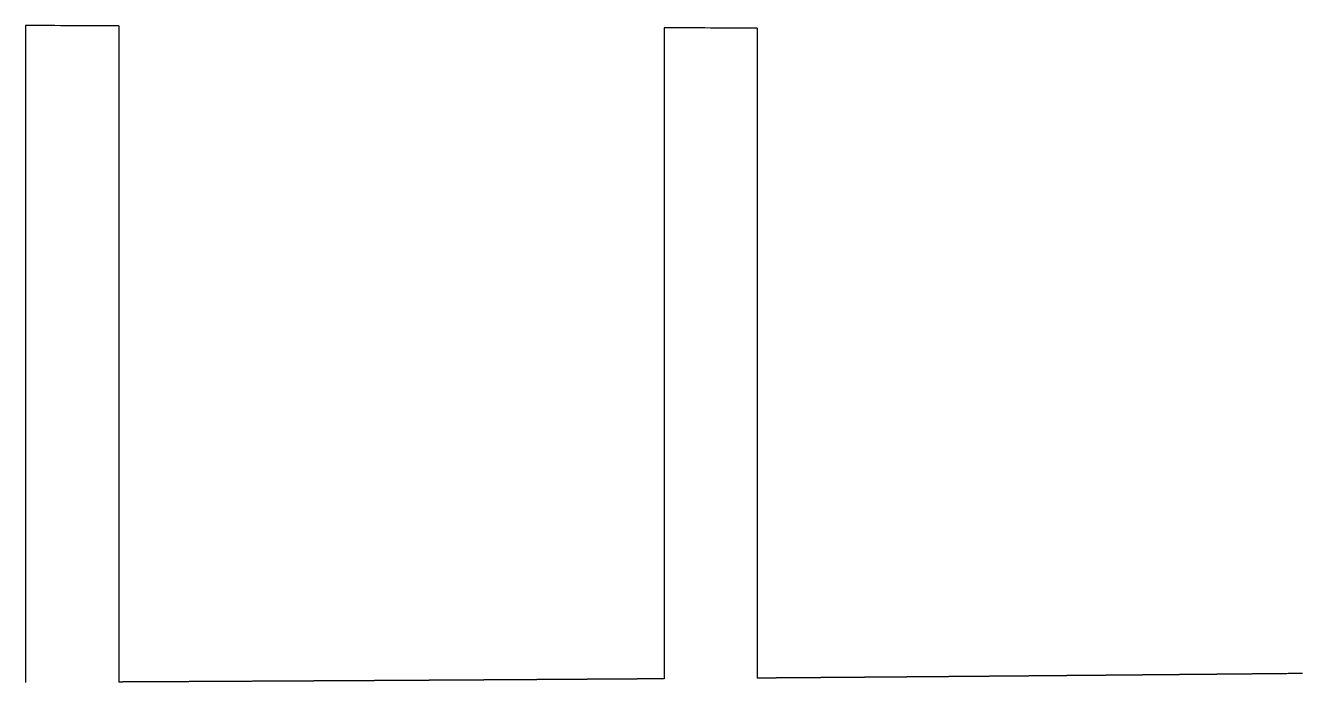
# Model space of a CAD drawing. Header units: metres. Extents: x 0 to 2032, y 0 to 115.
# Drawn here: x 1079.1 to 1131.1, y 0.1 to 26.9 of the extents above; entities that cross this region are included whole.
import ezdxf

# ---------------------------------------------------------------- set-up
doc = ezdxf.new("R2010")
doc.units = ezdxf.units.M

msp = doc.modelspace()

# ---------------------------------------------------------------- linework, layer by layer
for p, q in [((1079.1, 26.861), (1079.1, 0.124)), ((1082.9, 26.849), (1082.9, 0.141)), ((1105.1, 26.768), (1105.1, 0.272)), ((1108.9, 26.754), (1108.9, 0.299))]:
    msp.add_line(p, q)
for points in [[(1082.9, 26.849), (1081.633, 26.853), (1080.367, 26.857), (1079.1, 26.861)], [(1108.9, 26.754), (1107.633, 26.759), (1106.367, 26.764), (1105.1, 26.768)]]:
    msp.add_open_spline(points, degree=3)
for points, knots in [([(1105.1, 0.272), (1105.084, 0.272), (1105.067, 0.272), (1105.051, 0.272), (1105.034, 0.271), (1105.017, 0.271), (1105.001, 0.271), (1104.984, 0.271), (1104.947, 0.271), (1104.915, 0.271), (1104.879, 0.27), (1104.842, 0.27), (1104.807, 0.27), (1104.772, 0.27), (1104.731, 0.269), (1104.648, 0.269), (1104.618, 0.269), (1104.587, 0.268), (1104.557, 0.268), (1104.526, 0.268), (1104.496, 0.268), (1104.465, 0.267), (1104.41, 0.267), (1104.385, 0.267), (1104.36, 0.267), (1104.335, 0.267), (1104.31, 0.266), (1104.285, 0.266), (1104.26, 0.266), (1104.193, 0.266), (1104.151, 0.265), (1104.11, 0.265), (1104.068, 0.265), (1104.027, 0.264), (1103.985, 0.264), (1103.943, 0.264), (1103.857, 0.263), (1103.842, 0.263), (1103.827, 0.263), (1103.796, 0.263), (1103.744, 0.262), (1103.679, 0.262), (1103.624, 0.262), (1103.588, 0.261), (1103.563, 0.261), (1103.538, 0.261), (1103.513, 0.261), (1103.488, 0.261), (1103.463, 0.261), (1103.438, 0.26), (1103.377, 0.26), (1103.341, 0.26), (1103.305, 0.26), (1103.269, 0.259), (1103.233, 0.259), (1103.197, 0.259), (1103.161, 0.259), (1103.089, 0.258), (1103.053, 0.258), (1103.016, 0.258), (1102.98, 0.257), (1102.944, 0.257), (1102.908, 0.257), (1102.872, 0.257), (1102.814, 0.256), (1102.792, 0.256), (1102.769, 0.256), (1102.747, 0.256), (1102.725, 0.256), (1102.703, 0.255), (1102.681, 0.255), (1102.627, 0.255), (1102.61, 0.255), (1102.587, 0.255), (1102.549, 0.254), (1102.492, 0.254), (1102.427, 0.254), (1102.375, 0.253), (1102.337, 0.253), (1102.303, 0.253), (1102.27, 0.253), (1102.237, 0.252), (1102.203, 0.252), (1102.17, 0.252), (1102.137, 0.252), (1102.078, 0.251), (1102.053, 0.251), (1102.029, 0.251), (1102.004, 0.251), (1101.979, 0.251), (1101.954, 0.25), (1101.929, 0.25), (1101.873, 0.25), (1101.843, 0.25), (1101.812, 0.25), (1101.782, 0.249), (1101.751, 0.249), (1101.72, 0.249), (1101.69, 0.249), (1101.629, 0.248), (1101.598, 0.248), (1101.568, 0.248), (1101.537, 0.248), (1101.507, 0.247), (1101.476, 0.247), (1101.446, 0.247), (1101.393, 0.247), (1101.371, 0.247), (1101.349, 0.246), (1101.326, 0.246), (1101.304, 0.246), (1101.282, 0.246), (1101.26, 0.246), (1101.207, 0.246), (1101.177, 0.245), (1101.146, 0.245), (1101.115, 0.245), (1101.085, 0.245), (1101.054, 0.245), (1101.024, 0.244), (1100.963, 0.244), (1100.932, 0.244), (1100.902, 0.244), (1100.871, 0.243), (1100.841, 0.243), (1100.81, 0.243), (1100.78, 0.243), (1100.727, 0.242), (1100.705, 0.242), (1100.683, 0.242), (1100.66, 0.242), (1100.638, 0.242), (1100.616, 0.242), (1100.594, 0.241), (1100.544, 0.241), (1100.516, 0.241), (1100.488, 0.241), (1100.461, 0.241), (1100.433, 0.24), (1100.405, 0.24), (1100.377, 0.24), (1100.31, 0.24), (1100.286, 0.239), (1100.265, 0.239), (1100.239, 0.239), (1100.203, 0.239), (1100.157, 0.239), (1100.107, 0.238), (1100.042, 0.238), (1100.022, 0.238), (1100.003, 0.238), (1099.983, 0.238), (1099.964, 0.237), (1099.944, 0.237), (1099.925, 0.237), (1099.887, 0.237), (1099.844, 0.237), (1099.802, 0.236), (1099.772, 0.236), (1099.756, 0.236), (1099.743, 0.236), (1099.709, 0.236), (1099.581, 0.235), (1099.545, 0.235), (1099.509, 0.234), (1099.473, 0.234), (1099.437, 0.234), (1099.4, 0.234), (1099.364, 0.234), (1099.309, 0.233), (1099.289, 0.233), (1099.27, 0.233), (1099.251, 0.233), (1099.231, 0.233), (1099.212, 0.233), (1099.192, 0.232), (1099.134, 0.232), (1099.11, 0.232), (1099.089, 0.232), (1099.062, 0.232), (1099.026, 0.231), (1098.98, 0.231), (1098.93, 0.231), (1098.854, 0.23), (1098.823, 0.23), (1098.793, 0.23), (1098.762, 0.23), (1098.732, 0.23), (1098.701, 0.229), (1098.671, 0.229), (1098.621, 0.229), (1098.601, 0.229), (1098.582, 0.229), (1098.562, 0.228), (1098.543, 0.228), (1098.524, 0.228), (1098.504, 0.228), (1098.457, 0.228), (1098.429, 0.228), (1098.401, 0.227), (1098.374, 0.227), (1098.346, 0.227), (1098.318, 0.227), (1098.29, 0.227), (1098.232, 0.226), (1098.202, 0.226), (1098.171, 0.226), (1098.141, 0.226), (1098.11, 0.226), (1098.08, 0.225), (1098.049, 0.225), (1097.996, 0.225), (1097.974, 0.225), (1097.952, 0.225), (1097.93, 0.224), (1097.907, 0.224), (1097.885, 0.224), (1097.863, 0.224), (1097.816, 0.224), (1097.789, 0.224), (1097.751, 0.223), (1097.707, 0.223), (1097.664, 0.223), (1097.625, 0.223), (1097.582, 0.222), (1097.472, 0.222), (1097.436, 0.221), (1097.4, 0.221), (1097.364, 0.221), (1097.327, 0.221), (1097.291, 0.221), (1097.255, 0.22), (1097.194, 0.22), (1097.169, 0.22), (1097.144, 0.22), (1097.119, 0.219), (1097.094, 0.219), (1097.069, 0.219), (1097.044, 0.219), (1096.986, 0.219), (1096.964, 0.219), (1096.938, 0.218), (1096.899, 0.218), (1096.846, 0.218), (1096.787, 0.217), (1096.738, 0.217), (1096.7, 0.217), (1096.67, 0.217), (1096.639, 0.217), (1096.609, 0.216), (1096.578, 0.216), (1096.548, 0.216), (1096.517, 0.216), (1096.467, 0.215), (1096.448, 0.215), (1096.428, 0.215), (1096.409, 0.215), (1096.389, 0.215), (1096.37, 0.215), (1096.351, 0.215), (1096.295, 0.214), (1096.259, 0.214), (1096.223, 0.214), (1096.187, 0.214), (1096.151, 0.214), (1096.115, 0.213), (1096.079, 0.213), (1096.012, 0.213), (1095.982, 0.213), (1095.951, 0.212), (1095.921, 0.212), (1095.89, 0.212), (1095.859, 0.212), (1095.829, 0.212), (1095.776, 0.211), (1095.754, 0.211), (1095.732, 0.211), (1095.71, 0.211), (1095.687, 0.211), (1095.665, 0.211), (1095.643, 0.21), (1095.59, 0.21), (1095.56, 0.21), (1095.529, 0.21), (1095.499, 0.21), (1095.468, 0.209), (1095.438, 0.209), (1095.407, 0.209), (1095.346, 0.209), (1095.316, 0.208), (1095.285, 0.208), (1095.254, 0.208), (1095.224, 0.208), (1095.193, 0.208), (1095.163, 0.208), (1095.113, 0.207), (1095.094, 0.207), (1095.074, 0.207), (1095.055, 0.207), (1095.035, 0.207), (1095.016, 0.207), (1094.996, 0.207), (1094.956, 0.206), (1094.913, 0.206), (1094.866, 0.206), (1094.825, 0.206), (1094.794, 0.205), (1094.771, 0.205), (1094.748, 0.205), (1094.674, 0.205), (1094.638, 0.204), (1094.602, 0.204), (1094.566, 0.204), (1094.53, 0.204), (1094.494, 0.204), (1094.458, 0.203), (1094.403, 0.203), (1094.383, 0.203), (1094.364, 0.203), (1094.344, 0.203), (1094.325, 0.203), (1094.305, 0.202), (1094.286, 0.202), (1094.245, 0.202), (1094.214, 0.202), (1094.178, 0.202), (1094.142, 0.202), (1094.107, 0.201), (1094.073, 0.201), (1094.039, 0.201), (1093.97, 0.201), (1093.939, 0.2), (1093.909, 0.2), (1093.878, 0.2), (1093.848, 0.2), (1093.817, 0.2), (1093.786, 0.199), (1093.737, 0.199), (1093.717, 0.199), (1093.698, 0.199), (1093.678, 0.199), (1093.659, 0.199), (1093.639, 0.199), (1093.62, 0.198), (1093.562, 0.198), (1093.537, 0.198), (1093.516, 0.198), (1093.49, 0.198), (1093.454, 0.197), (1093.407, 0.197), (1093.35, 0.197), (1093.265, 0.196), (1093.229, 0.196), (1093.192, 0.196), (1093.162, 0.196), (1093.139, 0.196), (1093.117, 0.196), (1093.084, 0.195), (1093.004, 0.195), (1092.984, 0.195), (1092.965, 0.195), (1092.946, 0.195), (1092.926, 0.194), (1092.907, 0.194), (1092.887, 0.194), (1092.836, 0.194), (1092.81, 0.194), (1092.781, 0.194), (1092.746, 0.193), (1092.704, 0.193), (1092.66, 0.193), (1092.621, 0.193), (1092.563, 0.192), (1092.524, 0.192), (1092.485, 0.192), (1092.446, 0.192), (1092.407, 0.191), (1092.368, 0.191), (1092.33, 0.191), (1092.271, 0.191), (1092.252, 0.191), (1092.232, 0.19), (1092.213, 0.19), (1092.194, 0.19), (1092.174, 0.19), (1092.155, 0.19), (1092.119, 0.19), (1092.08, 0.19), (1092.035, 0.189), (1091.996, 0.189), (1091.966, 0.189), (1091.945, 0.189), (1091.924, 0.189), (1091.861, 0.188), (1091.83, 0.188), (1091.799, 0.188), (1091.769, 0.188), (1091.738, 0.188), (1091.708, 0.187), (1091.677, 0.187), (1091.625, 0.187), (1091.602, 0.187), (1091.58, 0.187), (1091.558, 0.187), (1091.536, 0.187), (1091.514, 0.186), (1091.491, 0.186), (1091.437, 0.186), (1091.411, 0.186), (1091.383, 0.186), (1091.348, 0.185), (1091.306, 0.185), (1091.261, 0.185), (1091.222, 0.185), (1091.172, 0.184), (1091.142, 0.184), (1091.111, 0.184), (1091.081, 0.184), (1091.05, 0.184), (1091.02, 0.184), (1090.989, 0.183), (1090.936, 0.183), (1090.914, 0.183), (1090.892, 0.183), (1090.87, 0.183), (1090.848, 0.183), (1090.825, 0.183), (1090.803, 0.182), (1090.764, 0.182), (1090.725, 0.182), (1090.681, 0.182), (1090.642, 0.182), (1090.612, 0.181), (1090.591, 0.181), (1090.57, 0.181), (1090.512, 0.181), (1090.48, 0.181), (1090.443, 0.18), (1090.404, 0.18), (1090.364, 0.18), (1090.327, 0.18), (1090.295, 0.18), (1090.245, 0.179), (1090.22, 0.179), (1090.195, 0.179), (1090.17, 0.179), (1090.146, 0.179), (1090.121, 0.179), (1090.096, 0.178), (1090.033, 0.178), (1090.009, 0.178), (1089.986, 0.178), (1089.957, 0.178), (1089.92, 0.178), (1089.877, 0.177), (1089.834, 0.177), (1089.771, 0.177), (1089.738, 0.177), (1089.704, 0.176), (1089.671, 0.176), (1089.638, 0.176), (1089.604, 0.176), (1089.571, 0.176), (1089.518, 0.175), (1089.499, 0.175), (1089.479, 0.175), (1089.46, 0.175), (1089.441, 0.175), (1089.421, 0.175), (1089.402, 0.175), (1089.352, 0.174), (1089.321, 0.174), (1089.291, 0.174), (1089.26, 0.174), (1089.23, 0.174), (1089.199, 0.174), (1089.169, 0.173), (1089.117, 0.173), (1089.074, 0.173), (1089.027, 0.173), (1088.986, 0.172), (1088.955, 0.172), (1088.932, 0.172), (1088.909, 0.172), (1088.852, 0.172), (1088.833, 0.172), (1088.813, 0.172), (1088.794, 0.171), (1088.775, 0.171), (1088.755, 0.171), (1088.736, 0.171), (1088.686, 0.171), (1088.655, 0.171), (1088.625, 0.171), (1088.594, 0.17), (1088.564, 0.17), (1088.533, 0.17), (1088.503, 0.17), (1088.442, 0.17), (1088.411, 0.169), (1088.381, 0.169), (1088.35, 0.169), (1088.32, 0.169), (1088.289, 0.169), (1088.258, 0.169), (1088.2, 0.168), (1088.172, 0.168), (1088.145, 0.168), (1088.117, 0.168), (1088.089, 0.168), (1088.061, 0.168), (1088.034, 0.167), (1087.975, 0.167), (1087.945, 0.167), (1087.914, 0.167), (1087.884, 0.167), (1087.853, 0.166), (1087.823, 0.166), (1087.792, 0.166), (1087.731, 0.166), (1087.701, 0.166), (1087.67, 0.165), (1087.64, 0.165), (1087.609, 0.165), (1087.579, 0.165), (1087.548, 0.165), (1087.498, 0.165), (1087.479, 0.164), (1087.459, 0.164), (1087.44, 0.164), (1087.42, 0.164), (1087.401, 0.164), (1087.382, 0.164), (1087.325, 0.164), (1087.302, 0.164), (1087.279, 0.163), (1087.248, 0.163), (1087.207, 0.163), (1087.159, 0.163), (1087.117, 0.163), (1087.06, 0.162), (1087.024, 0.162), (1086.987, 0.162), (1086.951, 0.162), (1086.915, 0.161), (1086.879, 0.161), (1086.843, 0.161), (1086.788, 0.161), (1086.768, 0.161), (1086.749, 0.161), (1086.729, 0.161), (1086.71, 0.16), (1086.691, 0.16), (1086.671, 0.16), (1086.621, 0.16), (1086.591, 0.16), (1086.56, 0.16), (1086.53, 0.16), (1086.499, 0.159), (1086.469, 0.159), (1086.438, 0.159), (1086.374, 0.159), (1086.341, 0.159), (1086.308, 0.158), (1086.274, 0.158), (1086.241, 0.158), (1086.208, 0.158), (1086.174, 0.158), (1086.122, 0.157), (1086.102, 0.157), (1086.083, 0.157), (1086.063, 0.157), (1086.044, 0.157), (1086.024, 0.157), (1086.005, 0.157), (1085.967, 0.157), (1085.934, 0.156), (1085.895, 0.156), (1085.857, 0.156), (1085.822, 0.156), (1085.793, 0.156), (1085.767, 0.156), (1085.705, 0.155), (1085.669, 0.155), (1085.633, 0.155), (1085.597, 0.155), (1085.561, 0.155), (1085.525, 0.154), (1085.489, 0.154), (1085.428, 0.154), (1085.403, 0.154), (1085.378, 0.154), (1085.353, 0.153), (1085.328, 0.153), (1085.303, 0.153), (1085.278, 0.153), (1085.222, 0.153), (1085.192, 0.153), (1085.161, 0.153), (1085.131, 0.152), (1085.1, 0.152), (1085.07, 0.152), (1085.039, 0.152), (1084.978, 0.152), (1084.948, 0.151), (1084.917, 0.151), (1084.887, 0.151), (1084.856, 0.151), (1084.826, 0.151), (1084.795, 0.151), (1084.745, 0.15), (1084.726, 0.15), (1084.706, 0.15), (1084.687, 0.15), (1084.667, 0.15), (1084.648, 0.15), (1084.629, 0.15), (1084.576, 0.15), (1084.543, 0.149), (1084.509, 0.149), (1084.476, 0.149), (1084.443, 0.149), (1084.409, 0.149), (1084.376, 0.149), (1084.312, 0.148), (1084.282, 0.148), (1084.251, 0.148), (1084.221, 0.148), (1084.19, 0.148), (1084.16, 0.148), (1084.129, 0.147), (1084.074, 0.147), (1084.049, 0.147), (1084.024, 0.147), (1083.999, 0.147), (1083.974, 0.147), (1083.949, 0.147), (1083.924, 0.146), (1083.86, 0.146), (1083.841, 0.146), (1083.821, 0.146), (1083.785, 0.146), (1083.733, 0.145), (1083.671, 0.145), (1083.62, 0.145), (1083.58, 0.145), (1083.549, 0.145), (1083.519, 0.144), (1083.488, 0.144), (1083.458, 0.144), (1083.427, 0.144), (1083.396, 0.144), (1083.335, 0.144), (1083.305, 0.143), (1083.274, 0.143), (1083.244, 0.143), (1083.213, 0.143), (1083.183, 0.143), (1083.152, 0.143), (1083.094, 0.142), (1083.066, 0.142), (1083.038, 0.142), (1083.011, 0.142), (1082.983, 0.142), (1082.955, 0.142), (1082.927, 0.142), (1082.9, 0.141)], [0, 0, 0, 0, 0, 0, 0, 0, 0, 0.003286, 0.003286, 0.003286, 0.003286, 0.003286, 0.003286, 0.003286, 0.00735, 0.00735, 0.00735, 0.00735, 0.00735, 0.00735, 0.00735, 0.009712, 0.009712, 0.009712, 0.009712, 0.009712, 0.009712, 0.009712, 0.011646, 0.011646, 0.011646, 0.011646, 0.011646, 0.011646, 0.011646, 0.014868, 0.014868, 0.014868, 0.014868, 0.014868, 0.014868, 0.014868, 0.01831, 0.01831, 0.01831, 0.01831, 0.01831, 0.01831, 0.01831, 0.026089, 0.026089, 0.026089, 0.026089, 0.026089, 0.026089, 0.026089, 0.037327, 0.037327, 0.037327, 0.037327, 0.037327, 0.037327, 0.037327, 0.048564, 0.048564, 0.048564, 0.048564, 0.048564, 0.048564, 0.048564, 0.055479, 0.055479, 0.055479, 0.055479, 0.055479, 0.055479, 0.055479, 0.065367, 0.065367, 0.065367, 0.065367, 0.065367, 0.065367, 0.065367, 0.132449, 0.132449, 0.132449, 0.132449, 0.132449, 0.132449, 0.132449, 0.182761, 0.182761, 0.182761, 0.182761, 0.182761, 0.182761, 0.182761, 0.244253, 0.244253, 0.244253, 0.244253, 0.244253, 0.244253, 0.244253, 0.305746, 0.305746, 0.305746, 0.305746, 0.305746, 0.305746, 0.305746, 0.350467, 0.350467, 0.350467, 0.350467, 0.350467, 0.350467, 0.350467, 0.41196, 0.41196, 0.41196, 0.41196, 0.41196, 0.41196, 0.41196, 0.473452, 0.473452, 0.473452, 0.473452, 0.473452, 0.473452, 0.473452, 0.518174, 0.518174, 0.518174, 0.518174, 0.518174, 0.518174, 0.518174, 0.574076, 0.574076, 0.574076, 0.574076, 0.574076, 0.574076, 0.574076, 0.653316, 0.653316, 0.653316, 0.653316, 0.653316, 0.653316, 0.653316, 0.686967, 0.686967, 0.686967, 0.686967, 0.686967, 0.686967, 0.686967, 0.719614, 0.719614, 0.719614, 0.719614, 0.719614, 0.719614, 0.719614, 0.732466, 0.732466, 0.732466, 0.732466, 0.732466, 0.732466, 0.732466, 0.739387, 0.739387, 0.739387, 0.739387, 0.739387, 0.739387, 0.739387, 0.753401, 0.753401, 0.753401, 0.753401, 0.753401, 0.753401, 0.753401, 0.762754, 0.762754, 0.762754, 0.762754, 0.762754, 0.762754, 0.762754, 0.768705, 0.768705, 0.768705, 0.768705, 0.768705, 0.768705, 0.768705, 0.777207, 0.777207, 0.777207, 0.777207, 0.777207, 0.777207, 0.777207, 0.786559, 0.786559, 0.786559, 0.786559, 0.786559, 0.786559, 0.786559, 0.793361, 0.793361, 0.793361, 0.793361, 0.793361, 0.793361, 0.793361, 0.800969, 0.800969, 0.800969, 0.800969, 0.800969, 0.800969, 0.800969, 0.804687, 0.804687, 0.804687, 0.804687, 0.804687, 0.804687, 0.804687, 0.807262, 0.807262, 0.807262, 0.807262, 0.807262, 0.807262, 0.807262, 0.810669, 0.810669, 0.810669, 0.810669, 0.810669, 0.810669, 0.810669, 0.82504, 0.82504, 0.82504, 0.82504, 0.82504, 0.82504, 0.82504, 0.834184, 0.834184, 0.834184, 0.834184, 0.834184, 0.834184, 0.834184, 0.851168, 0.851168, 0.851168, 0.851168, 0.851168, 0.851168, 0.851168, 0.865538, 0.865538, 0.865538, 0.865538, 0.865538, 0.865538, 0.865538, 0.875989, 0.875989, 0.875989, 0.875989, 0.875989, 0.875989, 0.875989, 0.89036, 0.89036, 0.89036, 0.89036, 0.89036, 0.89036, 0.89036, 0.90473, 0.90473, 0.90473, 0.90473, 0.90473, 0.90473, 0.90473, 0.913875, 0.913875, 0.913875, 0.913875, 0.913875, 0.913875, 0.913875, 0.923738, 0.923738, 0.923738, 0.923738, 0.923738, 0.923738, 0.923738, 0.933239, 0.933239, 0.933239, 0.933239, 0.933239, 0.933239, 0.933239, 0.938356, 0.938356, 0.938356, 0.938356, 0.938356, 0.938356, 0.938356, 0.943971, 0.943971, 0.943971, 0.943971, 0.943971, 0.943971, 0.943971, 0.94837, 0.94837, 0.94837, 0.94837, 0.94837, 0.94837, 0.94837, 0.951169, 0.951169, 0.951169, 0.951169, 0.951169, 0.951169, 0.951169, 0.95677, 0.95677, 0.95677, 0.95677, 0.95677, 0.95677, 0.95677, 0.959052, 0.959052, 0.959052, 0.959052, 0.959052, 0.959052, 0.959052, 0.959781, 0.959781, 0.959781, 0.959781, 0.959781, 0.959781, 0.959781, 0.96098, 0.96098, 0.96098, 0.96098, 0.96098, 0.96098, 0.96098, 0.963366, 0.963366, 0.963366, 0.963366, 0.963366, 0.963366, 0.963366, 0.964559, 0.964559, 0.964559, 0.964559, 0.964559, 0.964559, 0.964559, 0.96558, 0.96558, 0.96558, 0.96558, 0.96558, 0.96558, 0.96558, 0.966517, 0.966517, 0.966517, 0.966517, 0.966517, 0.966517, 0.966517, 0.967198, 0.967198, 0.967198, 0.967198, 0.967198, 0.967198, 0.967198, 0.96818, 0.96818, 0.96818, 0.96818, 0.96818, 0.96818, 0.96818, 0.969714, 0.969714, 0.969714, 0.969714, 0.969714, 0.969714, 0.969714, 0.970829, 0.970829, 0.970829, 0.970829, 0.970829, 0.970829, 0.970829, 0.971665, 0.971665, 0.971665, 0.971665, 0.971665, 0.971665, 0.971665, 0.972284, 0.972284, 0.972284, 0.972284, 0.972284, 0.972284, 0.972284, 0.972911, 0.972911, 0.972911, 0.972911, 0.972911, 0.972911, 0.972911, 0.973857, 0.973857, 0.973857, 0.973857, 0.973857, 0.973857, 0.973857, 0.974897, 0.974897, 0.974897, 0.974897, 0.974897, 0.974897, 0.974897, 0.975503, 0.975503, 0.975503, 0.975503, 0.975503, 0.975503, 0.975503, 0.976456, 0.976456, 0.976456, 0.976456, 0.976456, 0.976456, 0.976456, 0.97711, 0.97711, 0.97711, 0.97711, 0.97711, 0.97711, 0.97711, 0.977449, 0.977449, 0.977449, 0.977449, 0.977449, 0.977449, 0.977449, 0.977982, 0.977982, 0.977982, 0.977982, 0.977982, 0.977982, 0.977982, 0.978515, 0.978515, 0.978515, 0.978515, 0.978515, 0.978515, 0.978515, 0.978999, 0.978999, 0.978999, 0.978999, 0.978999, 0.978999, 0.978999, 0.979533, 0.979533, 0.979533, 0.979533, 0.979533, 0.979533, 0.979533, 0.980066, 0.980066, 0.980066, 0.980066, 0.980066, 0.980066, 0.980066, 0.980405, 0.980405, 0.980405, 0.980405, 0.980405, 0.980405, 0.980405, 0.981059, 0.981059, 0.981059, 0.981059, 0.981059, 0.981059, 0.981059, 0.982185, 0.982185, 0.982185, 0.982185, 0.982185, 0.982185, 0.982185, 0.982791, 0.982791, 0.982791, 0.982791, 0.982791, 0.982791, 0.982791, 0.983744, 0.983744, 0.983744, 0.983744, 0.983744, 0.983744, 0.983744, 0.984783, 0.984783, 0.984783, 0.984783, 0.984783, 0.984783, 0.984783, 0.98539, 0.98539, 0.98539, 0.98539, 0.98539, 0.98539, 0.98539, 0.985963, 0.985963, 0.985963, 0.985963, 0.985963, 0.985963, 0.985963, 0.986761, 0.986761, 0.986761, 0.986761, 0.986761, 0.986761, 0.986761, 0.987314, 0.987314, 0.987314, 0.987314, 0.987314, 0.987314, 0.987314, 0.987989, 0.987989, 0.987989, 0.987989, 0.987989, 0.987989, 0.987989, 0.988665, 0.988665, 0.988665, 0.988665, 0.988665, 0.988665, 0.988665, 0.989094, 0.989094, 0.989094, 0.989094, 0.989094, 0.989094, 0.989094, 0.989831, 0.989831, 0.989831, 0.989831, 0.989831, 0.989831, 0.989831, 0.990506, 0.990506, 0.990506, 0.990506, 0.990506, 0.990506, 0.990506, 0.991059, 0.991059, 0.991059, 0.991059, 0.991059, 0.991059, 0.991059, 0.991917, 0.991917, 0.991917, 0.991917, 0.991917, 0.991917, 0.991917, 0.994695, 0.994695, 0.994695, 0.994695, 0.994695, 0.994695, 0.994695, 0.997473, 0.997473, 0.997473, 0.997473, 0.997473, 0.997473, 0.997473, 1, 1, 1, 1, 1, 1, 1, 1, 1]), ([(1131.1, 0.487), (1131.081, 0.487), (1131.061, 0.487), (1131.042, 0.487), (1131.023, 0.487), (1131.003, 0.487), (1130.984, 0.486), (1130.965, 0.486), (1130.909, 0.486), (1130.873, 0.485), (1130.837, 0.485), (1130.801, 0.485), (1130.765, 0.484), (1130.729, 0.484), (1130.693, 0.484), (1130.625, 0.483), (1130.6, 0.483), (1130.571, 0.482), (1130.531, 0.482), (1130.481, 0.481), (1130.427, 0.481), (1130.383, 0.481), (1130.348, 0.48), (1130.329, 0.48), (1130.31, 0.48), (1130.29, 0.48), (1130.271, 0.479), (1130.251, 0.479), (1130.232, 0.479), (1130.182, 0.479), (1130.151, 0.478), (1130.121, 0.478), (1130.09, 0.478), (1130.06, 0.477), (1130.029, 0.477), (1129.999, 0.477), (1129.935, 0.476), (1129.902, 0.476), (1129.868, 0.476), (1129.835, 0.475), (1129.802, 0.475), (1129.768, 0.475), (1129.735, 0.474), (1129.677, 0.474), (1129.652, 0.474), (1129.627, 0.473), (1129.602, 0.473), (1129.577, 0.473), (1129.552, 0.473), (1129.527, 0.472), (1129.472, 0.472), (1129.441, 0.472), (1129.411, 0.471), (1129.38, 0.471), (1129.349, 0.471), (1129.319, 0.47), (1129.288, 0.47), (1129.191, 0.469), (1129.139, 0.469), (1129.097, 0.468), (1129.064, 0.468), (1129.036, 0.468), (1129.009, 0.467), (1128.98, 0.467), (1128.928, 0.467), (1128.908, 0.467), (1128.889, 0.466), (1128.869, 0.466), (1128.85, 0.466), (1128.831, 0.466), (1128.811, 0.466), (1128.764, 0.465), (1128.736, 0.465), (1128.708, 0.465), (1128.681, 0.464), (1128.653, 0.464), (1128.625, 0.464), (1128.597, 0.464), (1128.506, 0.463), (1128.462, 0.462), (1128.428, 0.462), (1128.398, 0.462), (1128.371, 0.461), (1128.344, 0.461), (1128.315, 0.461), (1128.262, 0.46), (1128.242, 0.46), (1128.223, 0.46), (1128.203, 0.46), (1128.184, 0.46), (1128.164, 0.46), (1128.145, 0.459), (1128.095, 0.459), (1128.065, 0.459), (1128.034, 0.458), (1128.004, 0.458), (1127.973, 0.458), (1127.942, 0.457), (1127.912, 0.457), (1127.851, 0.457), (1127.82, 0.456), (1127.79, 0.456), (1127.759, 0.456), (1127.729, 0.455), (1127.698, 0.455), (1127.668, 0.455), (1127.618, 0.454), (1127.598, 0.454), (1127.579, 0.454), (1127.56, 0.454), (1127.54, 0.454), (1127.521, 0.454), (1127.501, 0.453), (1127.448, 0.453), (1127.424, 0.453), (1127.402, 0.452), (1127.378, 0.452), (1127.349, 0.452), (1127.314, 0.452), (1127.271, 0.451), (1127.168, 0.45), (1127.121, 0.45), (1127.074, 0.449), (1127.027, 0.449), (1126.98, 0.449), (1126.932, 0.448), (1126.885, 0.448), (1126.807, 0.447), (1126.777, 0.447), (1126.746, 0.446), (1126.716, 0.446), (1126.685, 0.446), (1126.655, 0.446), (1126.624, 0.445), (1126.56, 0.445), (1126.536, 0.444), (1126.504, 0.444), (1126.457, 0.444), (1126.393, 0.443), (1126.321, 0.443), (1126.265, 0.442), (1126.169, 0.441), (1126.135, 0.441), (1126.122, 0.441), (1126.106, 0.441), (1126.076, 0.44), (1126.033, 0.44), (1125.991, 0.439), (1125.947, 0.439), (1125.922, 0.439), (1125.897, 0.439), (1125.872, 0.438), (1125.847, 0.438), (1125.822, 0.438), (1125.797, 0.438), (1125.736, 0.437), (1125.7, 0.437), (1125.664, 0.437), (1125.628, 0.436), (1125.592, 0.436), (1125.556, 0.436), (1125.52, 0.435), (1125.453, 0.435), (1125.423, 0.434), (1125.392, 0.434), (1125.362, 0.434), (1125.331, 0.434), (1125.301, 0.433), (1125.27, 0.433), (1125.209, 0.432), (1125.178, 0.432), (1125.148, 0.432), (1125.117, 0.432), (1125.087, 0.431), (1125.056, 0.431), (1125.026, 0.431), (1124.968, 0.43), (1124.94, 0.43), (1124.912, 0.43), (1124.884, 0.429), (1124.857, 0.429), (1124.829, 0.429), (1124.801, 0.429), (1124.743, 0.428), (1124.712, 0.428), (1124.682, 0.428), (1124.651, 0.427), (1124.621, 0.427), (1124.59, 0.427), (1124.56, 0.427), (1124.51, 0.426), (1124.49, 0.426), (1124.471, 0.426), (1124.451, 0.426), (1124.432, 0.425), (1124.413, 0.425), (1124.393, 0.425), (1124.34, 0.425), (1124.307, 0.424), (1124.274, 0.424), (1124.24, 0.424), (1124.207, 0.423), (1124.174, 0.423), (1124.141, 0.423), (1124.077, 0.422), (1124.046, 0.422), (1124.016, 0.422), (1123.985, 0.421), (1123.955, 0.421), (1123.924, 0.421), (1123.894, 0.421), (1123.838, 0.42), (1123.813, 0.42), (1123.788, 0.42), (1123.763, 0.419), (1123.738, 0.419), (1123.713, 0.419), (1123.688, 0.419), (1123.635, 0.418), (1123.608, 0.418), (1123.58, 0.418), (1123.552, 0.418), (1123.524, 0.417), (1123.497, 0.417), (1123.469, 0.417), (1123.405, 0.416), (1123.369, 0.416), (1123.333, 0.416), (1123.297, 0.415), (1123.261, 0.415), (1123.225, 0.415), (1123.189, 0.414), (1123.13, 0.414), (1123.108, 0.414), (1123.086, 0.413), (1123.064, 0.413), (1123.042, 0.413), (1123.019, 0.413), (1122.997, 0.413), (1122.95, 0.412), (1122.918, 0.412), (1122.881, 0.412), (1122.842, 0.411), (1122.802, 0.411), (1122.765, 0.411), (1122.733, 0.41), (1122.675, 0.41), (1122.642, 0.41), (1122.609, 0.409), (1122.575, 0.409), (1122.542, 0.409), (1122.509, 0.408), (1122.475, 0.408), (1122.417, 0.408), (1122.392, 0.407), (1122.367, 0.407), (1122.342, 0.407), (1122.317, 0.407), (1122.292, 0.407), (1122.267, 0.406), (1122.215, 0.406), (1122.187, 0.406), (1122.159, 0.405), (1122.131, 0.405), (1122.104, 0.405), (1122.076, 0.405), (1122.048, 0.404), (1121.987, 0.404), (1121.954, 0.404), (1121.92, 0.403), (1121.887, 0.403), (1121.854, 0.403), (1121.821, 0.402), (1121.787, 0.402), (1121.729, 0.402), (1121.704, 0.401), (1121.679, 0.401), (1121.654, 0.401), (1121.629, 0.401), (1121.604, 0.401), (1121.579, 0.4), (1121.524, 0.4), (1121.493, 0.4), (1121.463, 0.399), (1121.432, 0.399), (1121.402, 0.399), (1121.371, 0.399), (1121.34, 0.398), (1121.303, 0.398), (1121.254, 0.398), (1121.195, 0.397), (1121.142, 0.397), (1121.103, 0.396), (1121.077, 0.396), (1121.054, 0.396), (1121.002, 0.395), (1120.982, 0.395), (1120.963, 0.395), (1120.944, 0.395), (1120.924, 0.395), (1120.905, 0.395), (1120.885, 0.394), (1120.827, 0.394), (1120.788, 0.394), (1120.749, 0.393), (1120.711, 0.393), (1120.672, 0.393), (1120.633, 0.392), (1120.594, 0.392), (1120.525, 0.391), (1120.494, 0.391), (1120.464, 0.391), (1120.433, 0.39), (1120.402, 0.39), (1120.372, 0.39), (1120.341, 0.39), (1120.291, 0.389), (1120.272, 0.389), (1120.253, 0.389), (1120.233, 0.389), (1120.214, 0.389), (1120.194, 0.388), (1120.175, 0.388), (1120.12, 0.388), (1120.102, 0.388), (1120.078, 0.387), (1120.033, 0.387), (1119.964, 0.386), (1119.882, 0.386), (1119.808, 0.385), (1119.763, 0.385), (1119.719, 0.384), (1119.665, 0.384), (1119.615, 0.384), (1119.575, 0.383), (1119.546, 0.383), (1119.521, 0.383), (1119.47, 0.382), (1119.451, 0.382), (1119.431, 0.382), (1119.412, 0.382), (1119.392, 0.382), (1119.373, 0.381), (1119.353, 0.381), (1119.304, 0.381), (1119.273, 0.381), (1119.242, 0.38), (1119.212, 0.38), (1119.181, 0.38), (1119.151, 0.38), (1119.12, 0.379), (1119.069, 0.379), (1119.026, 0.379), (1118.979, 0.378), (1118.937, 0.378), (1118.906, 0.378), (1118.884, 0.377), (1118.861, 0.377), (1118.804, 0.377), (1118.785, 0.377), (1118.765, 0.376), (1118.746, 0.376), (1118.726, 0.376), (1118.707, 0.376), (1118.687, 0.376), (1118.65, 0.375), (1118.616, 0.375), (1118.572, 0.375), (1118.524, 0.374), (1118.475, 0.374), (1118.432, 0.374), (1118.398, 0.373), (1118.355, 0.373), (1118.294, 0.372), (1118.233, 0.372), (1118.19, 0.372), (1118.171, 0.371), (1118.164, 0.371), (1118.144, 0.371), (1118.044, 0.37), (1118.019, 0.37), (1117.994, 0.37), (1117.969, 0.37), (1117.944, 0.37), (1117.919, 0.369), (1117.894, 0.369), (1117.838, 0.369), (1117.808, 0.368), (1117.777, 0.368), (1117.747, 0.368), (1117.716, 0.368), (1117.686, 0.367), (1117.655, 0.367), (1117.575, 0.367), (1117.534, 0.366), (1117.498, 0.366), (1117.463, 0.366), (1117.428, 0.365), (1117.394, 0.365), (1117.362, 0.365), (1117.317, 0.364), (1117.297, 0.364), (1117.278, 0.364), (1117.258, 0.364), (1117.239, 0.364), (1117.219, 0.364), (1117.2, 0.363), (1117.146, 0.363), (1117.129, 0.363), (1117.109, 0.363), (1117.075, 0.362), (1117.025, 0.362), (1116.965, 0.362), (1116.912, 0.361), (1116.861, 0.361), (1116.831, 0.36), (1116.8, 0.36), (1116.77, 0.36), (1116.739, 0.36), (1116.709, 0.359), (1116.678, 0.359), (1116.628, 0.359), (1116.609, 0.359), (1116.589, 0.358), (1116.57, 0.358), (1116.551, 0.358), (1116.531, 0.358), (1116.512, 0.358), (1116.462, 0.357), (1116.431, 0.357), (1116.401, 0.357), (1116.37, 0.357), (1116.34, 0.356), (1116.309, 0.356), (1116.279, 0.356), (1116.218, 0.355), (1116.187, 0.355), (1116.157, 0.355), (1116.126, 0.355), (1116.095, 0.354), (1116.065, 0.354), (1116.034, 0.354), (1115.984, 0.354), (1115.965, 0.353), (1115.946, 0.353), (1115.926, 0.353), (1115.907, 0.353), (1115.887, 0.353), (1115.868, 0.353), (1115.818, 0.352), (1115.787, 0.352), (1115.757, 0.352), (1115.726, 0.351), (1115.696, 0.351), (1115.665, 0.351), (1115.635, 0.351), (1115.574, 0.35), (1115.543, 0.35), (1115.513, 0.35), (1115.482, 0.35), (1115.452, 0.349), (1115.421, 0.349), (1115.391, 0.349), (1115.335, 0.348), (1115.31, 0.348), (1115.285, 0.348), (1115.26, 0.348), (1115.235, 0.348), (1115.21, 0.347), (1115.185, 0.347), (1115.069, 0.346), (1115.035, 0.346), (1115.021, 0.346), (1115.005, 0.346), (1114.975, 0.345), (1114.933, 0.345), (1114.891, 0.345), (1114.822, 0.344), (1114.781, 0.344), (1114.745, 0.344), (1114.71, 0.343), (1114.675, 0.343), (1114.641, 0.343), (1114.609, 0.343), (1114.564, 0.342), (1114.544, 0.342), (1114.525, 0.342), (1114.505, 0.342), (1114.486, 0.342), (1114.466, 0.341), (1114.447, 0.341), (1114.405, 0.341), (1114.377, 0.341), (1114.343, 0.34), (1114.302, 0.34), (1114.256, 0.34), (1114.207, 0.339), (1114.159, 0.339), (1114.086, 0.338), (1114.056, 0.338), (1114.025, 0.338), (1113.995, 0.338), (1113.964, 0.337), (1113.934, 0.337), (1113.903, 0.337), (1113.853, 0.337), (1113.834, 0.336), (1113.814, 0.336), (1113.795, 0.336), (1113.775, 0.336), (1113.756, 0.336), (1113.737, 0.336), (1113.682, 0.335), (1113.661, 0.335), (1113.642, 0.335), (1113.616, 0.335), (1113.58, 0.334), (1113.538, 0.334), (1113.497, 0.334), (1113.427, 0.333), (1113.389, 0.333), (1113.356, 0.333), (1113.326, 0.333), (1113.297, 0.332), (1113.269, 0.332), (1113.239, 0.332), (1113.187, 0.331), (1113.168, 0.331), (1113.148, 0.331), (1113.129, 0.331), (1113.109, 0.331), (1113.09, 0.331), (1113.071, 0.331), (1113.012, 0.33), (1112.973, 0.33), (1112.935, 0.329), (1112.896, 0.329), (1112.857, 0.329), (1112.818, 0.329), (1112.779, 0.328), (1112.714, 0.328), (1112.687, 0.328), (1112.652, 0.327), (1112.608, 0.327), (1112.557, 0.327), (1112.506, 0.326), (1112.465, 0.326), (1112.432, 0.326), (1112.413, 0.325), (1112.393, 0.325), (1112.374, 0.325), (1112.355, 0.325), (1112.335, 0.325), (1112.316, 0.325), (1112.263, 0.324), (1112.23, 0.324), (1112.196, 0.324), (1112.163, 0.324), (1112.13, 0.323), (1112.097, 0.323), (1112.063, 0.323), (1111.99, 0.322), (1111.946, 0.322), (1111.907, 0.322), (1111.877, 0.321), (1111.856, 0.321), (1111.836, 0.321), (1111.804, 0.321), (1111.716, 0.32), (1111.691, 0.32), (1111.666, 0.32), (1111.641, 0.32), (1111.616, 0.319), (1111.591, 0.319), (1111.566, 0.319), (1111.511, 0.319), (1111.48, 0.318), (1111.45, 0.318), (1111.419, 0.318), (1111.389, 0.318), (1111.358, 0.317), (1111.328, 0.317), (1111.236, 0.316), (1111.204, 0.316), (1111.182, 0.316), (1111.159, 0.316), (1111.128, 0.316), (1111.092, 0.315), (1111.056, 0.315), (1111.009, 0.315), (1110.986, 0.315), (1110.964, 0.314), (1110.942, 0.314), (1110.92, 0.314), (1110.898, 0.314), (1110.875, 0.314), (1110.826, 0.313), (1110.798, 0.313), (1110.77, 0.313), (1110.742, 0.313), (1110.715, 0.313), (1110.687, 0.312), (1110.659, 0.312), (1110.595, 0.312), (1110.559, 0.311), (1110.523, 0.311), (1110.487, 0.311), (1110.451, 0.311), (1110.415, 0.31), (1110.379, 0.31), (1110.32, 0.31), (1110.298, 0.309), (1110.276, 0.309), (1110.254, 0.309), (1110.232, 0.309), (1110.209, 0.309), (1110.187, 0.309), (1110.124, 0.308), (1110.088, 0.308), (1110.056, 0.308), (1110.028, 0.307), (1110.002, 0.307), (1109.977, 0.307), (1109.951, 0.307), (1109.89, 0.306), (1109.86, 0.306), (1109.829, 0.306), (1109.799, 0.306), (1109.768, 0.305), (1109.738, 0.305), (1109.707, 0.305), (1109.657, 0.305), (1109.638, 0.304), (1109.618, 0.304), (1109.599, 0.304), (1109.58, 0.304), (1109.56, 0.304), (1109.541, 0.304), (1109.485, 0.303), (1109.449, 0.303), (1109.413, 0.303), (1109.377, 0.303), (1109.341, 0.302), (1109.305, 0.302), (1109.269, 0.302), (1109.191, 0.301), (1109.149, 0.301), (1109.108, 0.301), (1109.066, 0.3), (1109.024, 0.3), (1108.983, 0.3), (1108.941, 0.299), (1108.9, 0.299)], [0, 0, 0, 0, 0, 0, 0, 0, 0, 0.000058, 0.000058, 0.000058, 0.000058, 0.000058, 0.000058, 0.000058, 0.000167, 0.000167, 0.000167, 0.000167, 0.000167, 0.000167, 0.000167, 0.000261, 0.000261, 0.000261, 0.000261, 0.000261, 0.000261, 0.000261, 0.000386, 0.000386, 0.000386, 0.000386, 0.000386, 0.000386, 0.000386, 0.000581, 0.000581, 0.000581, 0.000581, 0.000581, 0.000581, 0.000581, 0.000795, 0.000795, 0.000795, 0.000795, 0.000795, 0.000795, 0.000795, 0.000955, 0.000955, 0.000955, 0.000955, 0.000955, 0.000955, 0.000955, 0.00115, 0.00115, 0.00115, 0.00115, 0.00115, 0.00115, 0.00115, 0.001577, 0.001577, 0.001577, 0.001577, 0.001577, 0.001577, 0.001577, 0.001827, 0.001827, 0.001827, 0.001827, 0.001827, 0.001827, 0.001827, 0.002184, 0.002184, 0.002184, 0.002184, 0.002184, 0.002184, 0.002184, 0.002998, 0.002998, 0.002998, 0.002998, 0.002998, 0.002998, 0.002998, 0.003458, 0.003458, 0.003458, 0.003458, 0.003458, 0.003458, 0.003458, 0.004181, 0.004181, 0.004181, 0.004181, 0.004181, 0.004181, 0.004181, 0.004904, 0.004904, 0.004904, 0.004904, 0.004904, 0.004904, 0.004904, 0.005364, 0.005364, 0.005364, 0.005364, 0.005364, 0.005364, 0.005364, 0.006162, 0.006162, 0.006162, 0.006162, 0.006162, 0.006162, 0.006162, 0.006845, 0.006845, 0.006845, 0.006845, 0.006845, 0.006845, 0.006845, 0.007287, 0.007287, 0.007287, 0.007287, 0.007287, 0.007287, 0.007287, 0.007772, 0.007772, 0.007772, 0.007772, 0.007772, 0.007772, 0.007772, 0.018066, 0.018066, 0.018066, 0.018066, 0.018066, 0.018066, 0.018066, 0.031708, 0.031708, 0.031708, 0.031708, 0.031708, 0.031708, 0.031708, 0.051412, 0.051412, 0.051412, 0.051412, 0.051412, 0.051412, 0.051412, 0.068086, 0.068086, 0.068086, 0.068086, 0.068086, 0.068086, 0.068086, 0.084759, 0.084759, 0.084759, 0.084759, 0.084759, 0.084759, 0.084759, 0.099917, 0.099917, 0.099917, 0.099917, 0.099917, 0.099917, 0.099917, 0.11659, 0.11659, 0.11659, 0.11659, 0.11659, 0.11659, 0.11659, 0.1272, 0.1272, 0.1272, 0.1272, 0.1272, 0.1272, 0.1272, 0.14539, 0.14539, 0.14539, 0.14539, 0.14539, 0.14539, 0.14539, 0.162063, 0.162063, 0.162063, 0.162063, 0.162063, 0.162063, 0.162063, 0.175705, 0.175705, 0.175705, 0.175705, 0.175705, 0.175705, 0.175705, 0.190862, 0.190862, 0.190862, 0.190862, 0.190862, 0.190862, 0.190862, 0.210567, 0.210567, 0.210567, 0.210567, 0.210567, 0.210567, 0.210567, 0.222693, 0.222693, 0.222693, 0.222693, 0.222693, 0.222693, 0.222693, 0.236159, 0.236159, 0.236159, 0.236159, 0.236159, 0.236159, 0.236159, 0.254348, 0.254348, 0.254348, 0.254348, 0.254348, 0.254348, 0.254348, 0.26799, 0.26799, 0.26799, 0.26799, 0.26799, 0.26799, 0.26799, 0.283147, 0.283147, 0.283147, 0.283147, 0.283147, 0.283147, 0.283147, 0.301336, 0.301336, 0.301336, 0.301336, 0.301336, 0.301336, 0.301336, 0.314978, 0.314978, 0.314978, 0.314978, 0.314978, 0.314978, 0.314978, 0.331652, 0.331652, 0.331652, 0.331652, 0.331652, 0.331652, 0.331652, 0.335605, 0.335605, 0.335605, 0.335605, 0.335605, 0.335605, 0.335605, 0.337928, 0.337928, 0.337928, 0.337928, 0.337928, 0.337928, 0.337928, 0.342574, 0.342574, 0.342574, 0.342574, 0.342574, 0.342574, 0.342574, 0.346225, 0.346225, 0.346225, 0.346225, 0.346225, 0.346225, 0.346225, 0.348548, 0.348548, 0.348548, 0.348548, 0.348548, 0.348548, 0.348548, 0.352847, 0.352847, 0.352847, 0.352847, 0.352847, 0.352847, 0.352847, 0.354996, 0.354996, 0.354996, 0.354996, 0.354996, 0.354996, 0.354996, 0.356319, 0.356319, 0.356319, 0.356319, 0.356319, 0.356319, 0.356319, 0.358399, 0.358399, 0.358399, 0.358399, 0.358399, 0.358399, 0.358399, 0.359826, 0.359826, 0.359826, 0.359826, 0.359826, 0.359826, 0.359826, 0.360567, 0.360567, 0.360567, 0.360567, 0.360567, 0.360567, 0.360567, 0.361271, 0.361271, 0.361271, 0.361271, 0.361271, 0.361271, 0.361271, 0.362183, 0.362183, 0.362183, 0.362183, 0.362183, 0.362183, 0.362183, 0.362487, 0.362487, 0.362487, 0.362487, 0.362487, 0.362487, 0.362487, 0.362859, 0.362859, 0.362859, 0.362859, 0.362859, 0.362859, 0.362859, 0.363467, 0.363467, 0.363467, 0.363467, 0.363467, 0.363467, 0.363467, 0.363918, 0.363918, 0.363918, 0.363918, 0.363918, 0.363918, 0.363918, 0.364716, 0.364716, 0.364716, 0.364716, 0.364716, 0.364716, 0.364716, 0.365914, 0.365914, 0.365914, 0.365914, 0.365914, 0.365914, 0.365914, 0.366675, 0.366675, 0.366675, 0.366675, 0.366675, 0.366675, 0.366675, 0.367873, 0.367873, 0.367873, 0.367873, 0.367873, 0.367873, 0.367873, 0.36907, 0.36907, 0.36907, 0.36907, 0.36907, 0.36907, 0.36907, 0.369832, 0.369832, 0.369832, 0.369832, 0.369832, 0.369832, 0.369832, 0.371029, 0.371029, 0.371029, 0.371029, 0.371029, 0.371029, 0.371029, 0.372226, 0.372226, 0.372226, 0.372226, 0.372226, 0.372226, 0.372226, 0.373206, 0.373206, 0.373206, 0.373206, 0.373206, 0.373206, 0.373206, 0.3768, 0.3768, 0.3768, 0.3768, 0.3768, 0.3768, 0.3768, 0.386332, 0.386332, 0.386332, 0.386332, 0.386332, 0.386332, 0.386332, 0.393409, 0.393409, 0.393409, 0.393409, 0.393409, 0.393409, 0.393409, 0.401499, 0.401499, 0.401499, 0.401499, 0.401499, 0.401499, 0.401499, 0.407351, 0.407351, 0.407351, 0.407351, 0.407351, 0.407351, 0.407351, 0.411075, 0.411075, 0.411075, 0.411075, 0.411075, 0.411075, 0.411075, 0.41789, 0.41789, 0.41789, 0.41789, 0.41789, 0.41789, 0.41789, 0.430821, 0.430821, 0.430821, 0.430821, 0.430821, 0.430821, 0.430821, 0.438605, 0.438605, 0.438605, 0.438605, 0.438605, 0.438605, 0.438605, 0.454174, 0.454174, 0.454174, 0.454174, 0.454174, 0.454174, 0.454174, 0.464597, 0.464597, 0.464597, 0.464597, 0.464597, 0.464597, 0.464597, 0.480027, 0.480027, 0.480027, 0.480027, 0.480027, 0.480027, 0.480027, 0.506478, 0.506478, 0.506478, 0.506478, 0.506478, 0.506478, 0.506478, 0.538352, 0.538352, 0.538352, 0.538352, 0.538352, 0.538352, 0.538352, 0.551101, 0.551101, 0.551101, 0.551101, 0.551101, 0.551101, 0.551101, 0.566682, 0.566682, 0.566682, 0.566682, 0.566682, 0.566682, 0.566682, 0.597734, 0.597734, 0.597734, 0.597734, 0.597734, 0.597734, 0.597734, 0.625656, 0.625656, 0.625656, 0.625656, 0.625656, 0.625656, 0.625656, 0.660558, 0.660558, 0.660558, 0.660558, 0.660558, 0.660558, 0.660558, 0.705931, 0.705931, 0.705931, 0.705931, 0.705931, 0.705931, 0.705931, 0.733853, 0.733853, 0.733853, 0.733853, 0.733853, 0.733853, 0.733853, 0.785298, 0.785298, 0.785298, 0.785298, 0.785298, 0.785298, 0.785298, 0.83664, 0.83664, 0.83664, 0.83664, 0.83664, 0.83664, 0.83664, 0.869312, 0.869312, 0.869312, 0.869312, 0.869312, 0.869312, 0.869312, 0.929989, 0.929989, 0.929989, 0.929989, 0.929989, 0.929989, 0.929989, 1, 1, 1, 1, 1, 1, 1, 1, 1])]:
    msp.add_open_spline(points, degree=8, knots=knots)

doc.saveas('drawing.dxf')
